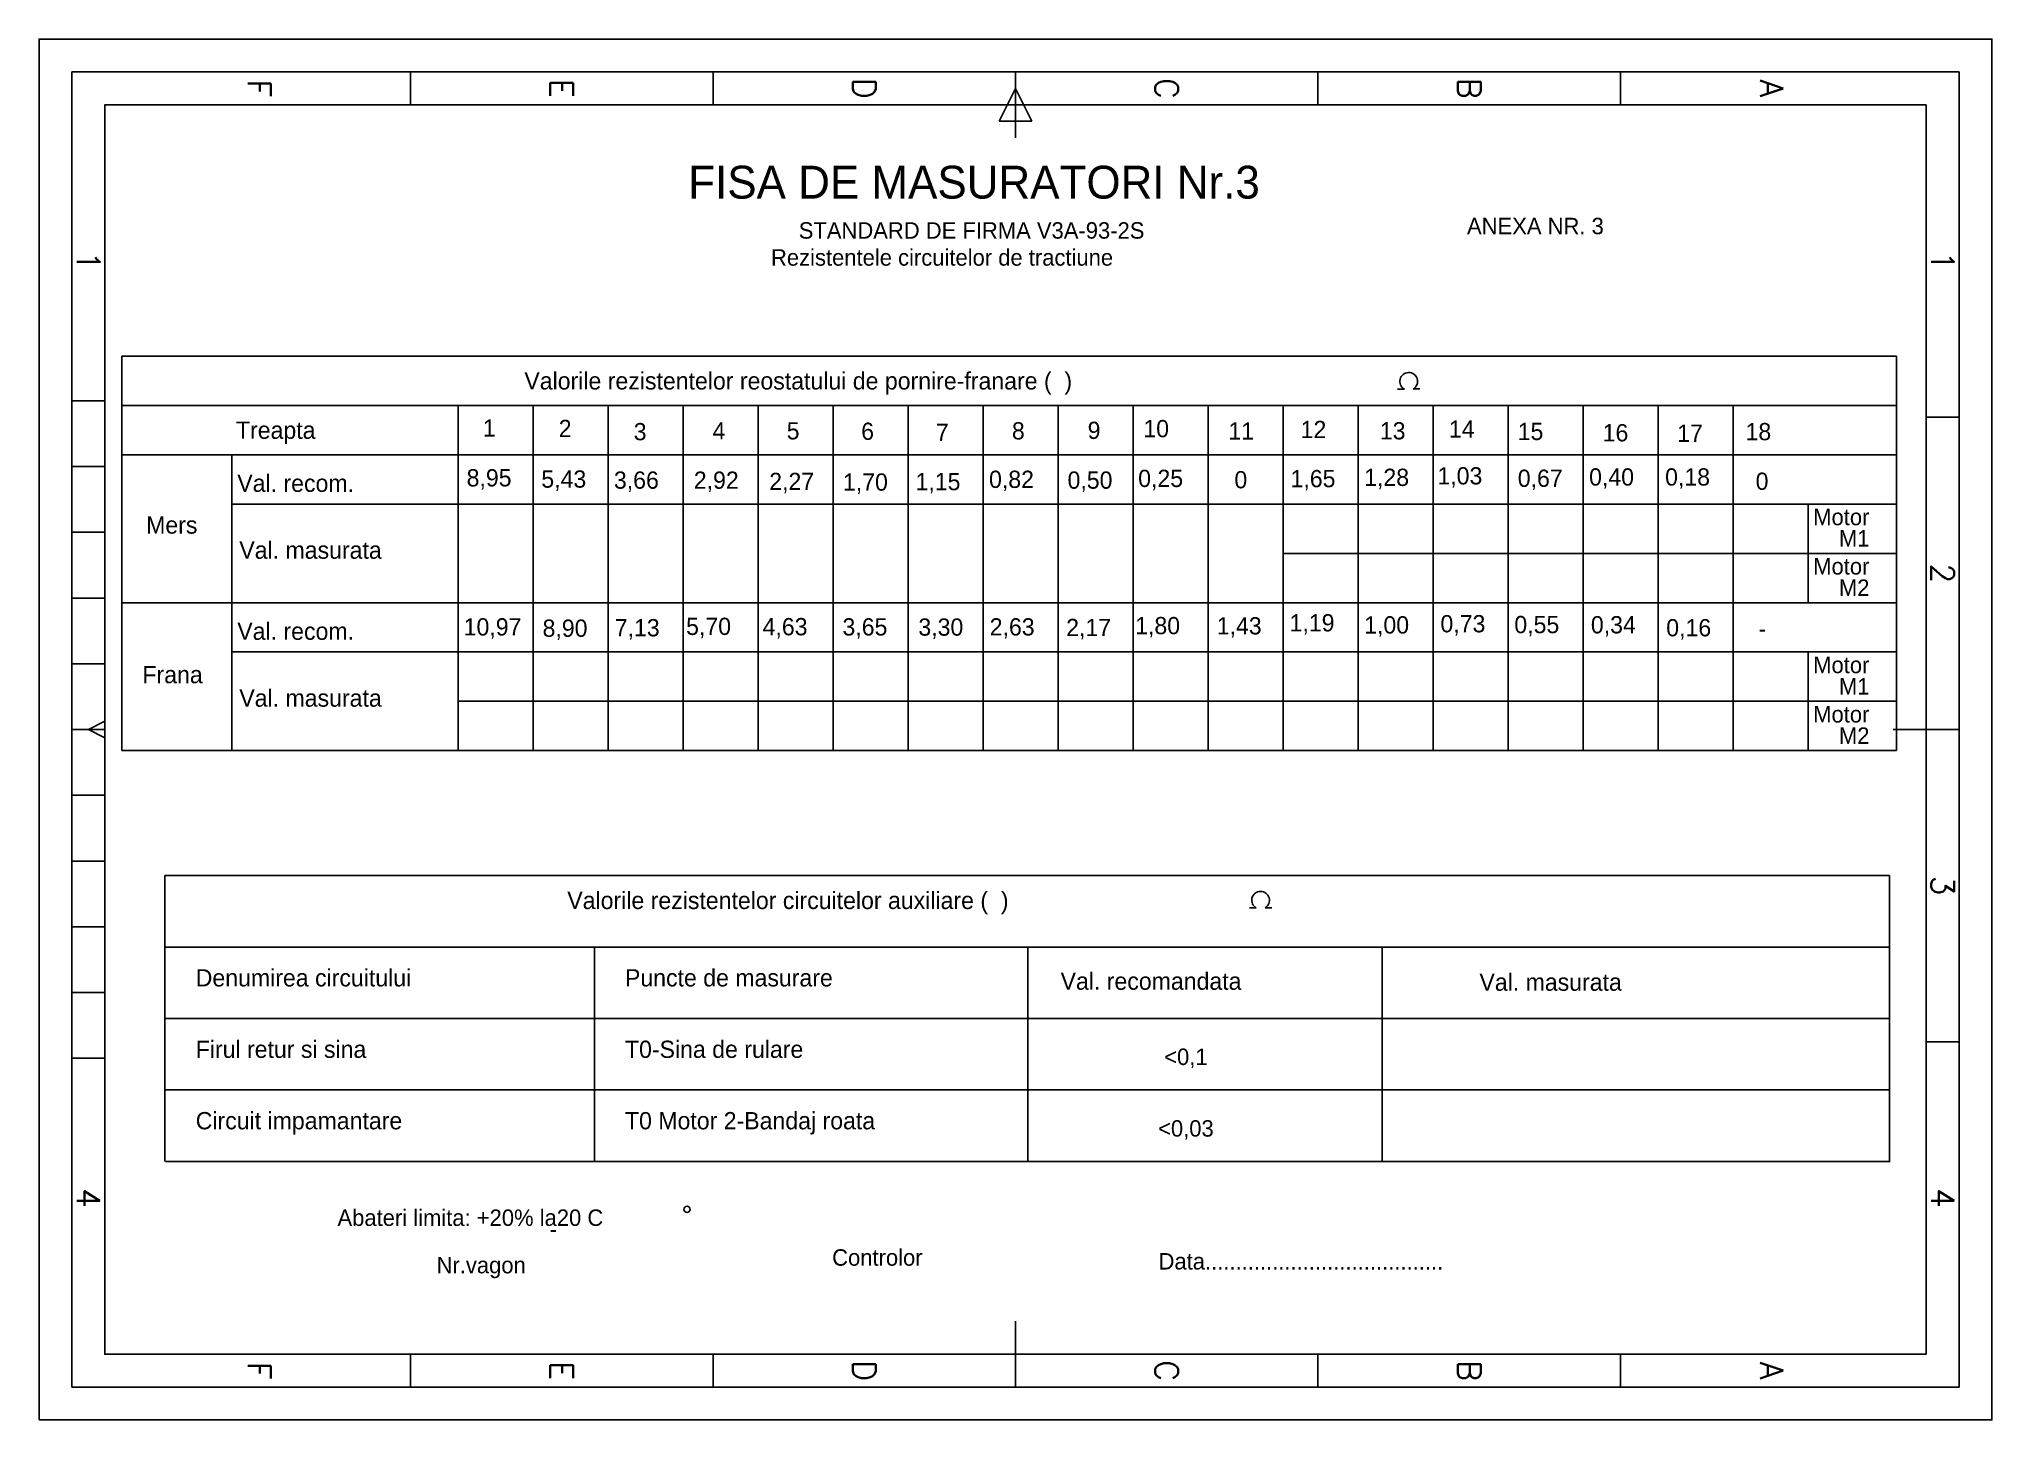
# Model space of a CAD drawing. Header units: millimetres. Extents: x -18 to 279, y -6 to 204.
import ezdxf
from ezdxf.enums import TextEntityAlignment as Align

# ---------------------------------------------------------------- set-up
doc = ezdxf.new("R2010")
doc.units = ezdxf.units.MM
doc.layers.add('LIN_GR', color=3, linetype='Continuous')
doc.styles.add('ISO', font='SIMPLEX.SHX')

# ---------------------------------------------------------------- blocks, each defined once
blk = doc.blocks.new('a4')
at = {"color": 70}
for p, q in [((-152.5, 287), (-152.5, 292)), ((-105, 282), (-105, 292)), ((-57.5, 287), (-57.5, 292)), ((-200, 240.5), (-205, 240.5)), ((-5, 240.5), (-10, 240.5)), ((-200, 194.5), (-205, 194.5)), ((-5, 194.5), (-10, 194.5)), ((-202.5, 148.5), (-197.5, 151)), ((-197.5, 151), (-197.5, 146)), ((-205, 148.5), (-195, 148.5)), ((-197.5, 146), (-202.5, 148.5)), ((-15, 148.5), (-5, 148.5)), ((-200, 102.5), (-205, 102.5)), ((-5, 102.5), (-10, 102.5)), ((-200, 56.5), (-205, 56.5)), ((-5, 56.5), (-10, 56.5)), ((-155, 5), (-155, 10)), ((-145, 5), (-145, 10)), ((-135, 5), (-135, 10)), ((-125, 5), (-125, 10)), ((-115, 5), (-115, 10)), ((-105, 7.5), (-106.25, 10)), ((-103.75, 10), (-105, 7.5)), ((-105, 10), (-105, 5)), ((-95, 5), (-95, 10)), ((-85, 5), (-85, 10)), ((-75, 5), (-75, 10)), ((-65, 5), (-65, 10)), ((-55, 5), (-55, 10))]:
    blk.add_line(p, q, dxfattribs=at)
at = {"color": 240}
for points in [[(0, 0), (0, 297), (-210, 297), (-210, 0)], [(-5, 5), (-5, 292), (-205, 292), (-205, 5)]]:
    blk.add_lwpolyline(points, close=True, dxfattribs=at)
at = {"color": 70}
blk.add_lwpolyline([(-200, 287), (-200, 10), (-10, 10), (-10, 287)], close=True, dxfattribs=at)
at = {"color": 50, "style": 'ISO'}
for s, p in [('1', (-176.25, 289.5)), ('2', (-128.75, 289.5)), ('3', (-81.25, 289.5)), ('4', (-33.75, 289.5)), ('A', (-202.5, 263.5)), ('A', (-7.5, 263.5)), ('B', (-202.5, 217.5)), ('B', (-7.5, 217.5)), ('C', (-202.5, 171.5)), ('C', (-7.5, 171.5)), ('D', (-202.5, 125.5)), ('D', (-7.5, 125.5)), ('E', (-202.5, 79.5)), ('E', (-7.5, 79.5)), ('F', (-202.5, 33.5)), ('F', (-7.5, 33.5)), ('1', (-176.25, 7.5)), ('4', (-33.75, 7.5))]:
    blk.add_text(s, height=3.5, dxfattribs=at).set_placement(p, align=Align.MIDDLE)

msp = doc.modelspace()

# ---------------------------------------------------------------- linework, layer by layer
at = {"color": 2}
for p, q in [((0.88, 76.43), (0.88, 32.97)), ((263.18, 76.43), (263.18, 32.97))]:
    msp.add_line(p, q, dxfattribs=at)
at = {"layer": 'LIN_GR', "color": 2, "ltscale": 0.5}
for p, q in [((-5.65, 155.44), (264.24, 155.44)), ((-5.65, 155.44), (-5.65, 95.44)), ((264.24, 155.44), (264.24, 95.44)), ((189.41, 150.41), (188.38, 150.41)), ((191.79, 150.44), (190.76, 150.44)), ((-5.65, 147.94), (264.24, 147.94)), ((45.53, 147.94), (45.53, 95.44)), ((56.93, 147.94), (56.93, 95.44)), ((68.34, 147.94), (68.34, 95.44)), ((79.74, 147.94), (79.74, 95.44)), ((91.15, 147.94), (91.15, 95.44)), ((102.55, 147.94), (102.55, 95.44)), ((113.96, 147.94), (113.96, 95.44)), ((125.36, 147.94), (125.36, 95.44)), ((136.77, 147.94), (136.77, 95.44)), ((148.17, 147.94), (148.17, 95.44)), ((159.58, 147.94), (159.58, 95.44)), ((170.98, 147.94), (170.98, 95.44)), ((182.39, 147.94), (182.39, 95.44)), ((193.8, 147.94), (193.8, 95.44)), ((205.2, 147.94), (205.2, 95.44)), ((216.61, 147.94), (216.61, 95.44)), ((228.01, 147.94), (228.01, 95.44)), ((239.42, 147.94), (239.42, 95.44)), ((-5.65, 140.44), (264.24, 140.44)), ((11.07, 140.44), (11.07, 125.44)), ((11.07, 132.94), (264.24, 132.94)), ((250.82, 132.94), (250.82, 117.94)), ((11.07, 125.44), (11.07, 95.44)), ((170.98, 125.44), (264.24, 125.44)), ((-5.65, 117.94), (264.24, 117.94)), ((11.07, 110.44), (264.24, 110.44)), ((250.82, 110.44), (250.82, 95.44)), ((45.53, 102.94), (264.24, 102.94)), ((-5.65, 95.44), (264.24, 95.44)), ((0.88, 76.43), (263.18, 76.43)), ((166.89, 71.51), (165.86, 71.51)), ((169.28, 71.53), (168.25, 71.53)), ((0.94, 65.57), (263.24, 65.57)), ((66.27, 65.57), (66.27, 32.97)), ((132.15, 65.57), (132.15, 32.97)), ((186.04, 65.57), (186.04, 32.97)), ((1, 54.7), (263.3, 54.7)), ((0.94, 43.84), (263.24, 43.84)), ((1, 32.97), (263.3, 32.97))]:
    msp.add_line(p, q, dxfattribs=at)
msp.add_circle((80.32, 25.68), 0.474, dxfattribs=at)
for centre in [(190.07, 151.59), (167.55, 72.69)]:
    msp.add_arc(centre, 1.35, 300.9589, 240.8941, dxfattribs=at)

# ---------------------------------------------------------------- block references
at = {"rotation": 270}
msp.add_blockref('a4', (-18.23, -6.35), dxfattribs=at)

# ---------------------------------------------------------------- texts
at = {"color": 3}
msp.add_text('FISA DE MASURATORI Nr.3', height=5, dxfattribs=at).set_placement((80.5, 179.39))
at = {"color": 2}
for s, p in [('Motor', (251.59, 129.72)), ('M1', (255.5, 126.47)), ('Motor', (251.59, 122.22)), ('M2', (255.5, 118.97)), ('Motor', (251.59, 107.22)), ('M1', (255.5, 103.97)), ('Motor', (251.59, 99.72)), ('M2', (255.5, 96.47)), ('<0,1', (152.89, 47.63)), ('<0,03', (151.96, 36.74))]:
    msp.add_text(s, height=2.5, dxfattribs=at).set_placement(p)
at = {"layer": 'LIN_GR', "color": 2, "ltscale": 0.5}
for s, height, p in [('STANDARD DE FIRMA V3A-93-2S', 2.5, (97.31, 173.3)), ('ANEXA NR. 3', 2.5, (198.94, 173.97)), ('Rezistentele circuitelor de tractiune', 2.5, (93.09, 169.19)), ('Valorile rezistentelor reostatului de pornire-franare (  )', 2.625, (55.58, 150.36)), ('1', 2.62, (49.27, 143.19)), ('2', 2.62, (60.81, 143.13)), ('10', 2.625, (149.72, 143.1)), ('12', 2.625, (173.64, 142.97)), ('14', 2.625, (196.18, 143.03)), ('Treapta', 2.625, (11.72, 142.86)), ('3', 2.62, (72.21, 142.64)), ('4', 2.62, (84.2, 142.77)), ('5', 2.62, (95.48, 142.77)), ('6', 2.62, (106.81, 142.7)), ('7', 2.62, (118.17, 142.54)), ('8', 2.62, (129.73, 142.77)), ('9', 2.62, (141.25, 142.84)), ('11', 2.625, (162.65, 142.74)), ('13', 2.625, (185.68, 142.77)), ('15', 2.625, (206.65, 142.67)), ('16', 2.625, (219.57, 142.47)), ('17', 2.625, (230.9, 142.4)), ('18', 2.625, (241.3, 142.64)), ('Val. recom.', 2.625, (11.92, 134.79)), ('8,95', 2.625, (46.8, 135.62)), ('5,43', 2.625, (58.16, 135.43)), ('3,66', 2.625, (69.2, 135.27)), ('2,92', 2.625, (81.35, 135.26)), ('2,27', 2.625, (92.82, 135.07)), ('1,70', 2.625, (104.03, 134.97)), ('1,15', 2.625, (115.07, 135.04)), ('0,82', 2.625, (126.25, 135.39)), ('0,50', 2.625, (138.19, 135.27)), ('0,25', 2.625, (148.93, 135.53)), ('0', 2.62, (163.57, 135.33)), ('1,65', 2.625, (172.1, 135.5)), ('1,28', 2.625, (183.3, 135.69)), ('1,03', 2.625, (194.44, 135.92)), ('0,67', 2.625, (206.66, 135.55)), ('0,40', 2.625, (217.51, 135.75)), ('0,18', 2.625, (229.07, 135.75)), ('0', 2.62, (242.84, 135.1)), ('Mers', 2.625, (-1.94, 128.44)), ('Val. masurata', 2.625, (12.23, 124.62)), ('1,19', 2.625, (171.96, 113.57)), ('1,00', 2.625, (183.3, 113.25)), ('0,73', 2.625, (194.9, 113.43)), ('0,55', 2.625, (206.14, 113.3)), ('0,34', 2.625, (217.78, 113.27)), ('Val. recom.', 2.625, (11.92, 112.29)), ('10,97', 2.625, (46.35, 112.95)), ('8,90', 2.625, (58.35, 112.75)), ('7,13', 2.625, (69.33, 112.82)), ('5,70', 2.625, (80.18, 113.03)), ('4,63', 2.625, (91.81, 112.98)), ('3,65', 2.625, (103.96, 112.95)), ('3,30', 2.625, (115.5, 112.92)), ('2,63', 2.625, (126.35, 112.95)), ('2,17', 2.625, (137.98, 112.85)), ('1,80', 2.625, (148.47, 113.14)), ('1,43', 2.625, (160.88, 113.11)), ('0,16', 2.625, (229.24, 112.82)), ('-', 2.62, (243.27, 112.69)), ('Frana', 2.625, (-2.51, 105.69)), ('Val. masurata', 2.625, (12.23, 102.12)), ('Valorile rezistentelor circuitelor auxiliare (  )', 2.625, (62.11, 71.35)), ('Denumirea circuitului', 2.625, (5.6, 59.58)), ('Puncte de masurare', 2.625, (70.88, 59.58)), ('Val. recomandata', 2.625, (137.13, 59.07)), ('Val. masurata', 2.625, (200.83, 58.92)), ('Firul retur si sina', 2.625, (5.6, 48.71)), ('T0-Sina de rulare', 2.625, (70.88, 48.71)), ('Circuit impamantare', 2.625, (5.6, 37.85)), ('T0 Motor 2-Bandaj roata', 2.625, (70.88, 37.85)), ('Abateri limita: +20% la20 C', 2.5, (27.16, 23.16)), ('-', 2.5, (59.43, 21.41)), ('Nr.vagon', 2.5, (42.23, 15.95)), ('Controlor', 2.5, (102.39, 17.11)), ('Data.......................................', 2.5, (152.03, 16.53))]:
    msp.add_text(s, height=height, dxfattribs=at).set_placement(p)

doc.saveas('drawing.dxf')
